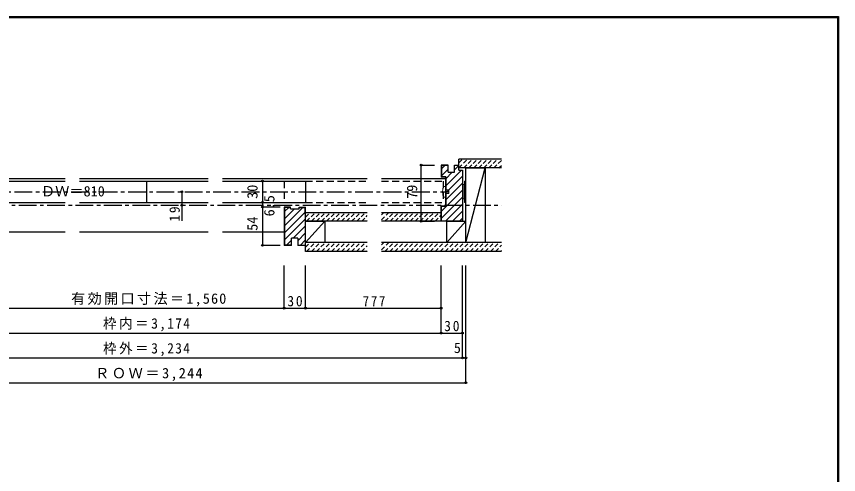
# Model space of a CAD drawing. Units: millimetres at full size, sheet at 1:5; details may follow other scales. Extents: x -973 to 977, y -718 to 696.
# Drawn here: x -182 to 977, y 51 to 696 of the extents above; entities that cross this region are included whole.
import ezdxf
from ezdxf.enums import TextEntityAlignment as Align

# ---------------------------------------------------------------- set-up
doc = ezdxf.new("R2010")
doc.units = ezdxf.units.MM
doc.header["$LTSCALE"] = 5
doc.header["$PDMODE"] = 32
doc.header["$PDSIZE"] = 2.5
for name, pattern in [('CHAIN1', [8, 5, -1, 1, -1]), ('DASHED1', [1.8, 1.2, -0.6]), ('DASHED2', [3, 2, -1])]:
    doc.linetypes.add(name, pattern=pattern)
for name, color, linetype in [('0-1_通り芯', 4, 'CHAIN1'), ('0-2_柱', 7, 'Continuous'), ('0-3_仕上げ', 2, 'Continuous'), ('0-4_枠', 3, 'Continuous'), ('0-6_扉', 2, 'Continuous'), ('0-B_寸法', 7, 'Continuous'), ('0-C_ハッチ', 4, 'DASHED1'), ('F-1_枠', 6, 'Continuous')]:
    doc.layers.add(name, color=color, linetype=linetype)
doc.layers.add('0-7_金物', color=7, linetype='Continuous', lineweight=18)
doc.styles.add('ＭＳ ゴシック', font='')
doc.styles.get('ＭＳ ゴシック').set_extended_font_data('MS Gothic')

msp = doc.modelspace()

# ---------------------------------------------------------------- linework, layer by layer
at = {"layer": '0-1_通り芯'}
for p, q in [((-424.361, 449), (427.661, 449)), ((-498.347, 430), (501.661, 430))]:
    msp.add_line(p, q, dxfattribs=at)
at = {"layer": '0-2_柱'}
for p, q in [((451.647, 377.5), (451.647, 482.5)), ((451.647, 482.5), (478.647, 482.5)), ((451.647, 377.5), (478.647, 482.5)), ((478.647, 482.5), (478.647, 377.5)), ((252.714, 407.5), (225.714, 377.5)), ((225.714, 407.5), (252.714, 407.5)), ((225.714, 377.5), (225.714, 407.5)), ((252.714, 407.5), (252.714, 377.5)), ((252.714, 377.5), (225.714, 377.5)), ((451.647, 377.5), (424.647, 377.5)), ((478.647, 377.5), (451.647, 377.5))]:
    msp.add_line(p, q, dxfattribs=at)
msp.add_lwpolyline([(424.647, 377.5), (424.647, 407.5), (451.647, 407.5)], close=True, dxfattribs=at)
at = {"layer": '0-3_仕上げ'}
for p, q in [((501.647, 495), (441.661, 495)), ((441.661, 482.5), (441.661, 495)), ((501.647, 482.5), (441.661, 482.5)), ((312.666, 419.5), (225.657, 419.5)), ((416.661, 419.5), (332.666, 419.5)), ((312.666, 407.5), (225.657, 407.5)), ((416.661, 407.5), (332.666, 407.5)), ((225.657, 365), (225.657, 377.5)), ((312.666, 377.5), (225.657, 377.5)), ((501.647, 377.5), (332.666, 377.5)), ((312.666, 365), (225.657, 365)), ((501.647, 365), (332.666, 365))]:
    msp.add_line(p, q, dxfattribs=at)
at = {"layer": '0-4_枠'}
for p, q in [((426.661, 476.5), (426.661, 486.5)), ((435.661, 476.5), (435.661, 486.5)), ((435.661, 486.5), (441.661, 486.5)), ((441.661, 479.5), (441.661, 486.5)), ((426.661, 486), (417.161, 486)), ((417.161, 486), (417.161, 470)), ((426.661, 476.5), (435.661, 476.5)), ((441.661, 479.5), (446.661, 479.5)), ((446.661, 479.5), (446.661, 407.5)), ((422.661, 469.5), (416.661, 469.5)), ((423.161, 470), (417.161, 470)), ((422.661, 469.5), (422.661, 428.5)), ((423.161, 470), (423.161, 428)), ((195.657, 427.5), (195.657, 373.5)), ((204.657, 427.5), (195.657, 427.5)), ((196.157, 427), (196.157, 374)), ((204.657, 427), (196.157, 427)), ((204.657, 425), (204.657, 427.5)), ((216.657, 427.5), (225.657, 427.5)), ((216.657, 427), (225.157, 427)), ((225.157, 417.5), (225.157, 427)), ((225.157, 417.5), (225.657, 417.5)), ((225.657, 373.5), (225.657, 427.5)), ((416.661, 407.5), (416.661, 428.5)), ((422.661, 428.5), (416.661, 428.5)), ((423.161, 428), (417.161, 428)), ((417.161, 407.5), (417.161, 428)), ((446.661, 407.5), (416.661, 407.5)), ((214.657, 383.5), (205.657, 383.5)), ((205.657, 373.5), (205.657, 383.5)), ((214.657, 383.5), (214.657, 373.5)), ((205.657, 373.5), (195.657, 373.5)), ((205.657, 374), (196.157, 374)), ((225.657, 373.5), (214.657, 373.5))]:
    msp.add_line(p, q, dxfattribs=at)
at = {"layer": '0-4_枠', "color": 4}
for p, q in [((-301.857, 467.5), (-112.85, 467.5)), ((-92.85, 467.5), (88.695, 467.5)), ((108.695, 467.5), (312.666, 467.5)), ((332.666, 467.5), (422.661, 467.5)), ((-192.354, 392.5), (-112.85, 392.5)), ((-92.85, 392.5), (88.695, 392.5)), ((108.695, 392.5), (195.657, 392.5))]:
    msp.add_line(p, q, dxfattribs=at)
at = {"layer": '0-4_枠'}
for points in [[(426.661, 486.5), (416.661, 486.5), (416.661, 469.5)], [(204.657, 425), (216.657, 425), (216.657, 427.5)]]:
    msp.add_lwpolyline(points, dxfattribs=at)
at = {"layer": '0-6_扉', "color": 6}
for p, q in [((-222.354, 464), (-112.85, 464)), ((-92.85, 464), (88.695, 464)), ((1.653, 464), (1.653, 434)), ((108.695, 464), (225.657, 464)), ((225.657, 464), (225.657, 434)), ((-222.354, 434), (-112.85, 434)), ((-92.85, 434), (88.695, 434)), ((108.695, 434), (225.657, 434))]:
    msp.add_line(p, q, dxfattribs=at)
at = {"layer": '0-6_扉', "linetype": 'DASHED2'}
for p, q in [((195.657, 464), (195.657, 434)), ((195.657, 464), (312.666, 464)), ((332.666, 464), (419.661, 464)), ((419.661, 464), (419.661, 434)), ((195.657, 434), (312.666, 434)), ((332.666, 434), (419.661, 434))]:
    msp.add_line(p, q, dxfattribs=at)
at = {"layer": '0-7_金物'}
for p, q in [((449.661, 434.068), (449.661, 464.068)), ((451.661, 464.068), (449.661, 464.068)), ((451.661, 434.068), (451.661, 464.068)), ((447.661, 458.068), (446.654, 458.068)), ((449.661, 459.068), (447.661, 459.068)), ((447.661, 439.068), (447.661, 459.068)), ((422.661, 441.5), (419.661, 441.5)), ((427.661, 451.5), (422.661, 451.5)), ((422.661, 446.5), (427.661, 446.5)), ((427.661, 446.5), (427.661, 451.5)), ((447.661, 440.068), (446.654, 440.068)), ((449.661, 439.068), (447.661, 439.068)), ((451.661, 434.068), (449.661, 434.068))]:
    msp.add_line(p, q, dxfattribs=at)
msp.add_lwpolyline([(419.661, 456.5), (422.661, 456.5), (422.661, 441.5)], dxfattribs=at)
msp.add_arc((447.286, 449), 28.625, 164.81071, 195.18929, dxfattribs=at)
at = {"layer": '0-B_寸法', "color": 4}
for p, q in [((388.716, 486.5), (407.546, 486.5)), ((388.716, 407.5), (388.716, 486.5)), ((164.952, 464), (164.952, 373.5)), ((51.207, 449), (51.207, 408)), ((189.998, 427.5), (164.952, 427.5)), ((388.716, 407.5), (407.546, 407.5)), ((189.998, 373.5), (164.952, 373.5)), ((195.657, 285), (195.657, 345)), ((225.657, 285), (225.657, 345)), ((416.661, 250), (416.661, 345)), ((446.661, 215), (446.661, 345)), ((451.647, 180), (451.647, 345)), ((-192.354, 285), (195.657, 285)), ((195.657, 285), (225.657, 285)), ((225.657, 285), (416.661, 285)), ((-413.361, 250), (416.661, 250)), ((416.661, 250), (446.661, 250)), ((-443.361, 215), (446.661, 215)), ((446.661, 215), (451.647, 215)), ((-448.347, 180), (451.647, 180))]:
    msp.add_line(p, q, dxfattribs=at)
at = {"layer": '0-B_寸法'}
for p in [(388.716, 486.5), (164.952, 464), (51.207, 449), (51.207, 430), (164.952, 434), (164.952, 427.5), (388.716, 407.5), (164.952, 373.5), (195.657, 285), (225.657, 285), (416.661, 285), (416.661, 250), (446.661, 250), (446.661, 215), (451.647, 215), (451.647, 180)]:
    msp.add_point(p, dxfattribs=at)
at = {"layer": '0-C_ハッチ'}
for p, q in [((441.647, 482.718), (453.929, 495)), ((441.661, 489.803), (446.858, 495)), ((448.5, 482.5), (461, 495)), ((455.571, 482.5), (468.071, 495)), ((462.642, 482.5), (475.142, 495)), ((469.713, 482.5), (482.213, 495)), ((476.784, 482.5), (489.284, 495)), ((483.855, 482.5), (496.355, 495)), ((490.926, 482.5), (501.647, 493.22)), ((497.997, 482.5), (501.647, 486.149)), ((225.657, 413.218), (231.939, 419.5)), ((227.01, 407.5), (239.01, 419.5)), ((234.081, 407.5), (246.081, 419.5)), ((241.152, 407.5), (253.152, 419.5)), ((248.223, 407.5), (260.223, 419.5)), ((255.295, 407.5), (267.295, 419.5)), ((262.366, 407.5), (274.366, 419.5)), ((269.437, 407.5), (281.437, 419.5)), ((276.508, 407.5), (288.508, 419.5)), ((283.579, 407.5), (295.179, 419.1)), ((290.65, 407.5), (302.65, 419.5)), ((297.721, 407.5), (309.721, 419.5)), ((332.666, 416.691), (335.475, 419.5)), ((332.666, 409.62), (342.546, 419.5)), ((337.617, 407.5), (349.617, 419.5)), ((344.688, 407.5), (356.688, 419.5)), ((351.759, 407.5), (363.759, 419.5)), ((358.831, 407.5), (370.831, 419.5)), ((365.902, 407.5), (377.902, 419.5)), ((372.973, 407.5), (384.973, 419.5)), ((380.044, 407.5), (392.044, 419.5)), ((387.115, 407.5), (399.115, 419.5)), ((394.186, 407.5), (406.186, 419.5)), ((401.257, 407.5), (413.257, 419.5)), ((304.792, 407.5), (312.666, 415.374)), ((311.863, 407.5), (312.666, 408.303)), ((408.328, 407.5), (416.661, 415.833)), ((415.399, 407.5), (416.661, 408.762)), ((225.657, 370.791), (232.366, 377.5)), ((226.937, 365), (239.437, 377.5)), ((234.008, 365), (246.508, 377.5)), ((241.079, 365), (253.579, 377.5)), ((248.15, 365), (260.65, 377.5)), ((255.221, 365), (267.721, 377.5)), ((262.292, 365), (274.792, 377.5)), ((269.363, 365), (281.863, 377.5)), ((276.434, 365), (288.934, 377.5)), ((283.505, 365), (296.005, 377.5)), ((290.576, 365), (303.076, 377.5)), ((297.647, 365), (310.147, 377.5)), ((304.718, 365), (312.666, 372.948)), ((332.666, 374.265), (335.902, 377.5)), ((332.666, 367.193), (342.973, 377.5)), ((337.544, 365), (350.044, 377.5)), ((344.615, 365), (357.115, 377.5)), ((351.686, 365), (364.186, 377.5)), ((358.757, 365), (371.257, 377.5)), ((365.828, 365), (378.328, 377.5)), ((372.899, 365), (385.399, 377.5)), ((379.97, 365), (392.47, 377.5)), ((387.041, 365), (399.541, 377.5)), ((394.112, 365), (406.612, 377.5)), ((401.183, 365), (413.683, 377.5)), ((408.254, 365), (420.754, 377.5)), ((415.326, 365), (427.826, 377.5)), ((422.397, 365), (434.897, 377.5)), ((429.468, 365), (441.968, 377.5)), ((436.539, 365), (449.039, 377.5)), ((443.61, 365), (456.11, 377.5)), ((450.681, 365), (463.181, 377.5)), ((457.752, 365), (470.252, 377.5)), ((464.823, 365), (477.323, 377.5)), ((471.894, 365), (484.394, 377.5)), ((478.965, 365), (491.465, 377.5)), ((486.036, 365), (498.536, 377.5)), ((493.107, 365), (501.661, 373.553)), ((311.789, 365), (312.666, 365.877)), ((500.178, 365), (501.661, 366.482))]:
    msp.add_line(p, q, dxfattribs=at)
at = {"layer": '0-C_ハッチ', "linetype": 'Continuous'}
for p, q in [((417.161, 481.084), (422.077, 486)), ((417.161, 471.184), (426.661, 480.684)), ((423.161, 457.385), (445.275, 479.5)), ((423.161, 467.285), (432.376, 476.5)), ((435.661, 479.785), (441.647, 485.771)), ((423.161, 447.486), (446.661, 470.986)), ((423.161, 437.586), (446.661, 461.086)), ((417.161, 421.687), (446.661, 451.187)), ((417.161, 411.787), (446.661, 441.287)), ((422.773, 407.5), (446.661, 431.388)), ((196.157, 420.984), (202.173, 427)), ((196.157, 401.185), (221.972, 427)), ((196.157, 411.085), (210.072, 425)), ((196.157, 391.286), (225.157, 420.286)), ((432.672, 407.5), (446.661, 421.488)), ((196.157, 381.386), (225.657, 410.886)), ((442.572, 407.5), (446.661, 411.589)), ((208.17, 383.5), (225.657, 400.987)), ((214.657, 380.087), (225.657, 391.087)), ((198.67, 374), (205.657, 380.987)), ((217.969, 373.5), (225.657, 381.188))]:
    msp.add_line(p, q, dxfattribs=at)
at = {"layer": 'F-1_枠'}
for p, q in [((-973.347, 695.833), (976.653, 695.833)), ((-973.347, 695), (976.653, 695)), ((974.986, 695.833), (974.986, -700.833)), ((975.82, 695.833), (975.82, -700.833)), ((976.653, 695.833), (976.653, -700.833)), ((-973.347, 694.167), (976.653, 694.167))]:
    msp.add_line(p, q, dxfattribs=at)

# ---------------------------------------------------------------- texts
at = {"layer": '0-B_寸法', "style": 'ＭＳ ゴシック'}
for s, p in [('ＤＷ＝810', (-147.063, 438)), ('5', (434.661, 217.5))]:
    msp.add_text(s, height=14.66, dxfattribs=at).set_placement(p, align=Align.BOTTOM_LEFT)
for s, p in [('30', (162.452, 439)), ('79', (387.365, 439)), ('6.5', (186.251, 414.315)), ('54', (162.452, 394.004))]:
    msp.add_text(s, height=14.66, rotation=90, dxfattribs=at).set_placement(p, align=Align.BOTTOM_LEFT)
at = {"layer": '0-B_寸法', "insert": (48.707, 406.875), "char_height": 14.66, "attachment_point": 7, "rotation": 90, "style": 'ＭＳ ゴシック'}
msp.add_mtext('\\T1.27;\\W0.95;19', dxfattribs=at)
at = {"layer": '0-B_寸法', "char_height": 14.66, "attachment_point": 7, "style": 'ＭＳ ゴシック'}
for s, insert in [('\\T1.16;有効開口寸法＝1,560', (-104.597, 287.5)), ('\\T1.27;\\W0.95;30', (200.032, 287.5)), ('\\T1.27;\\W0.9;777', (306.294, 287.5)), ('\\T1.19;\\W0.95;枠内＝3,174', (-59.597, 252.5)), ('\\T1.27;\\W0.95;30', (421.036, 252.5)), ('\\T1.19;\\W0.95;枠外＝3,234', (-59.597, 217.5)), ('\\T1.18;ＲＯＷ＝3,244', (-70.847, 182.5))]:
    msp.add_mtext(s, dxfattribs=dict(at, insert=insert))

doc.saveas('drawing.dxf')
